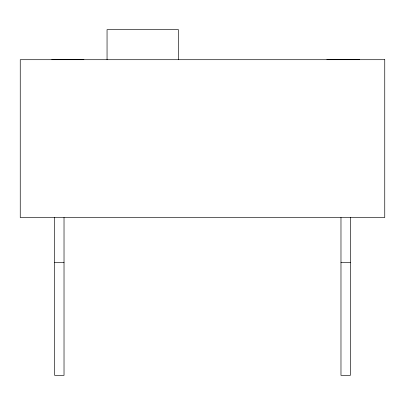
<?xml version="1.0" encoding="UTF-8"?>
<svg xmlns="http://www.w3.org/2000/svg" width="405" height="405" viewBox="0 0 405 405"><rect width="100%" height="100%" fill="white"/><g stroke="black" fill="none" stroke-linecap="round" stroke-linejoin="round"><path stroke-width="0.61" d="M51.774 59.52L83.896 59.52M326.881 59.52L359.468 59.52M54.634 262.622L64.025 262.622M340.975 262.622L350.365 262.622M350.365 217.531L350.365 375.354L340.975 375.354L340.975 217.531M178.448 59.707L178.448 29.646L107.052 29.646L107.052 59.707M64.025 217.531L64.025 375.354L54.634 375.354L54.634 217.531M384.75 59.707L20.25 59.707L20.25 217.531L384.75 217.531L384.75 59.707"/></g></svg>
